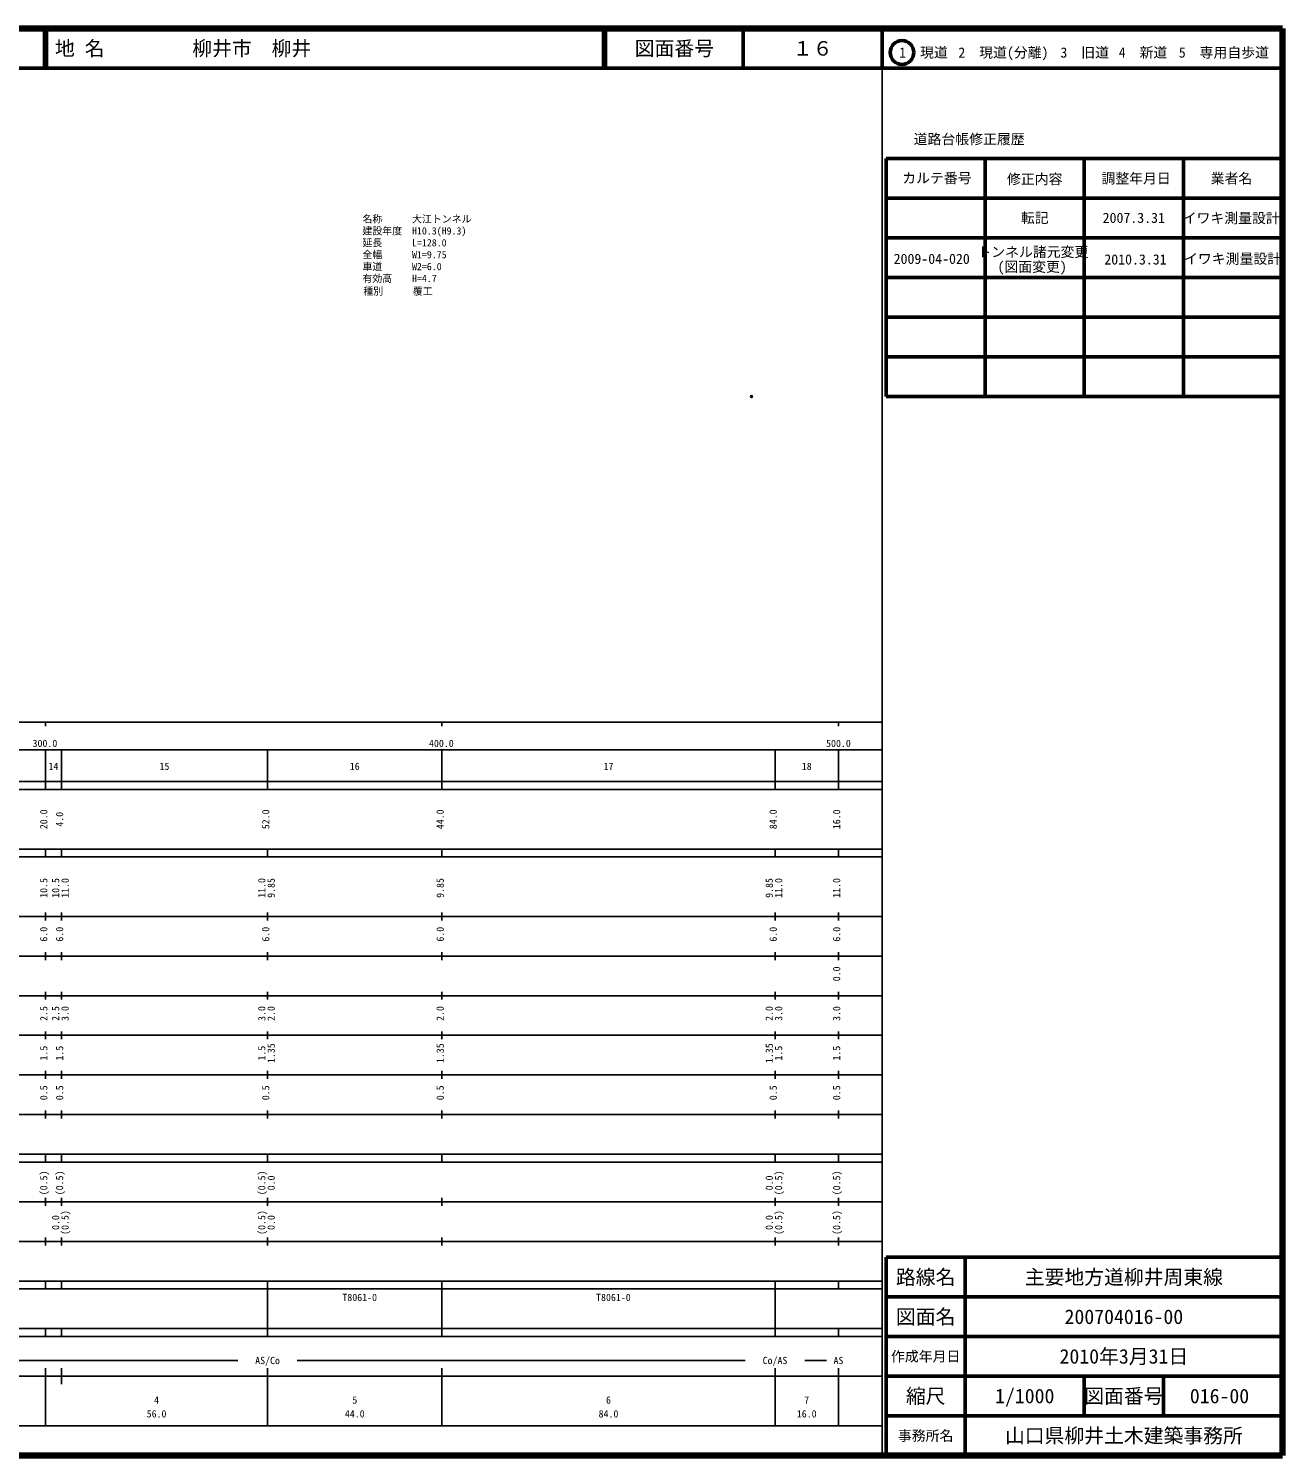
# Model space of a CAD drawing. Units: millimetres on the paper. Extents: x 40 to 680, y 20 to 380.
# Drawn here: x 363.7 to 680, y 20 to 380 of the extents above; entities that cross this region are included whole.
import ezdxf
from ezdxf.enums import TextEntityAlignment as Align

# ---------------------------------------------------------------- set-up
doc = ezdxf.new("R2010")
doc.units = ezdxf.units.MM
doc.header["$PDMODE"] = 32
doc.header["$PDSIZE"] = 0.5
for name, color, linetype in [('M-OTRS', 6, 'Continuous'), ('M-STR-HTXT', 7, 'Continuous'), ('M-TTL-TXT', 7, 'Continuous')]:
    doc.layers.add(name, color=color, linetype=linetype)
for name, color, linetype, lineweight in [('M-TTL', 2, 'Continuous', 140), ('M-TTL-BAND', 7, 'Continuous', 25), ('M-TTL-FRAM', 2, 'Continuous', 50), ('M-TTL-LINE', 7, 'Continuous', 50)]:
    doc.layers.add(name, color=color, linetype=linetype, lineweight=lineweight)
doc.styles.add('ＭＳ ゴシック', font='')
doc.styles.get('ＭＳ ゴシック').set_extended_font_data('MS Gothic')

msp = doc.modelspace()

# ---------------------------------------------------------------- linework, layer by layer
at = {"layer": 'M-OTRS'}
msp.add_point((546.065, 287.142), dxfattribs=at)
at = {"layer": 'M-TTL'}
for p, q in [((680, 380), (40, 380)), ((680, 20), (680, 380)), ((40, 20), (680, 20))]:
    msp.add_line(p, q, dxfattribs=at)
at = {"layer": 'M-TTL-BAND'}
for p, q in [((579, 20), (579, 370)), ((40, 205), (579, 205)), ((368, 205), (368, 204)), ((468, 205), (468, 204)), ((568, 205), (568, 204)), ((68, 198), (579, 198)), ((368, 188), (368, 198)), ((372, 188), (372, 198)), ((424, 188), (424, 198)), ((468, 188), (468, 198)), ((552, 188), (552, 198)), ((568, 188), (568, 198)), ((40, 190), (579, 190)), ((40, 188), (579, 188)), ((40, 173), (579, 173)), ((368, 171), (368, 173)), ((372, 171), (372, 173)), ((424, 171), (424, 173)), ((468, 171), (468, 173)), ((552, 171), (552, 173)), ((568, 171), (568, 173)), ((40, 171), (579, 171)), ((40, 156), (579, 156)), ((368, 155), (368, 157)), ((372, 155), (372, 157)), ((424, 155), (424, 157)), ((468, 155), (468, 157)), ((552, 155), (552, 157)), ((568, 155), (568, 157)), ((46, 146), (579, 146)), ((368, 145), (368, 147)), ((372, 145), (372, 147)), ((424, 145), (424, 147)), ((468, 145), (468, 147)), ((552, 145), (552, 147)), ((568, 145), (568, 147)), ((368, 135), (368, 137)), ((372, 135), (372, 137)), ((424, 135), (424, 137)), ((468, 135), (468, 137)), ((552, 135), (552, 137)), ((568, 135), (568, 137)), ((52, 136), (579, 136)), ((46, 126), (579, 126)), ((368, 125), (368, 127)), ((372, 125), (372, 127)), ((424, 125), (424, 127)), ((468, 125), (468, 127)), ((552, 125), (552, 127)), ((568, 125), (568, 127)), ((52, 116), (579, 116)), ((368, 115), (368, 117)), ((372, 115), (372, 117)), ((424, 115), (424, 117)), ((468, 115), (468, 117)), ((552, 115), (552, 117)), ((568, 115), (568, 117)), ((46, 106), (579, 106)), ((368, 105), (368, 107)), ((372, 105), (372, 107)), ((424, 105), (424, 107)), ((468, 105), (468, 107)), ((552, 105), (552, 107)), ((568, 105), (568, 107)), ((40, 96), (579, 96)), ((40, 94), (579, 94)), ((368, 94), (368, 96)), ((372, 94), (372, 96)), ((424, 94), (424, 96)), ((468, 94), (468, 96)), ((552, 94), (552, 96)), ((568, 94), (568, 96)), ((49, 84), (579, 84)), ((368, 83), (368, 85)), ((372, 83), (372, 85)), ((424, 83), (424, 85)), ((468, 83), (468, 85)), ((552, 83), (552, 85)), ((568, 83), (568, 85)), ((40, 74), (579, 74)), ((368, 73), (368, 75)), ((372, 73), (372, 75)), ((424, 73), (424, 75)), ((468, 73), (468, 75)), ((552, 73), (552, 75)), ((568, 73), (568, 75)), ((40, 64), (579, 64)), ((40, 62), (579, 62)), ((368, 62), (368, 64)), ((372, 62), (372, 64)), ((424, 62), (424, 64)), ((424, 52), (424, 62)), ((468, 62), (468, 64)), ((468, 52), (468, 62)), ((468, 52), (468, 62)), ((552, 62), (552, 64)), ((552, 52), (552, 62)), ((568, 62), (568, 64)), ((40, 52), (579, 52)), ((368, 50), (368, 52)), ((372, 50), (372, 52)), ((424, 50), (424, 52)), ((468, 50), (468, 52)), ((552, 50), (552, 52)), ((568, 50), (568, 52)), ((40, 50), (579, 50)), ((71, 44), (416.5, 44)), ((431.5, 44), (544.5, 44)), ((559.5, 44), (565, 44)), ((40, 40), (579, 40)), ((368, 27.5), (368, 42)), ((372, 38), (372, 42)), ((424, 27.5), (424, 42)), ((468, 27.5), (468, 42)), ((552, 27.5), (552, 42)), ((568, 27.5), (568, 42)), ((68, 27.5), (579, 27.5))]:
    msp.add_line(p, q, dxfattribs=at)
at = {"layer": 'M-TTL-FRAM'}
for p, q in [((580, 347.197), (580, 287.197)), ((580, 347.197), (680, 347.197)), ((580, 287.197), (680, 287.197)), ((680, 70), (580, 70)), ((580, 70), (580, 20))]:
    msp.add_line(p, q, dxfattribs=at)
at = {"layer": 'M-TTL-LINE'}
for p, q in [((367.75, 380), (367.75, 370)), ((368.25, 380), (368.25, 370)), ((508.747, 380), (508.747, 370)), ((509.247, 380), (509.247, 370)), ((543.997, 380), (543.997, 370)), ((579, 380), (579, 370)), ((40, 370), (680, 370)), ((605, 347.197), (605, 287.197)), ((630, 347.197), (630, 287.197)), ((655, 347.197), (655, 287.197)), ((580, 337.197), (680, 337.197)), ((580, 327.197), (680, 327.197)), ((580, 317.197), (680, 317.197)), ((580, 307.197), (680, 307.197)), ((580, 297.197), (680, 297.197)), ((600, 70), (600, 20)), ((680, 60), (580, 60)), ((680, 50), (580, 50)), ((680, 40), (580, 40)), ((630, 40), (630, 30)), ((650, 40), (650, 30)), ((680, 30), (580, 30))]:
    msp.add_line(p, q, dxfattribs=at)
msp.add_circle((584.031, 373.958), 3, dxfattribs=at)

# ---------------------------------------------------------------- texts
at = {"layer": 'M-STR-HTXT', "style": 'ＭＳ ゴシック'}
for s, p in [('名称\u3000\u3000\u3000大江トンネル', (447.936, 330.488)), ('建設年度\u3000H10.3(H9.3)', (447.936, 327.488)), ('延長\u3000\u3000\u3000L=128.0', (447.936, 324.488)), ('全幅\u3000\u3000\u3000W1=9.75', (447.936, 321.488)), ('車道\u3000\u3000\u3000W2=6.0', (447.936, 318.488)), ('有効高\u3000\u3000H=4.7', (447.936, 315.488)), ('種別\u3000\u3000\u3000覆工', (448.152, 312.28))]:
    msp.add_text(s, height=1.833, dxfattribs=at).set_placement(p, align=Align.BOTTOM_LEFT)
at = {"layer": 'M-TTL-BAND', "style": 'ＭＳ ゴシック'}
for s, p in [('300.0', (367.844, 198.195)), ('400.0', (467.844, 198.195)), ('500.0', (568, 198.195)), ('500.0', (568, 198.195)), ('14', (370, 192.405)), ('15', (398, 192.405)), ('16', (446, 192.405)), ('17', (510, 192.405)), ('18', (560, 192.405)), ('AS/Co', (424, 42.5)), ('Co/AS', (552, 42.5)), ('AS', (568, 42.5)), ('4', (396, 32.523)), ('5', (446, 32.523)), ('6', (510, 32.523)), ('7', (560, 32.523)), ('56.0', (396, 29.033)), ('44.0', (446, 29.033)), ('84.0', (510, 29.033)), ('16.0', (560, 29.033))]:
    msp.add_text(s, height=1.833, dxfattribs=at).set_placement(p, align=Align.BOTTOM_CENTER)
for s, p in [('20.0', (369, 180.5)), ('4.0', (373, 180.5)), ('52.0', (425, 180.5)), ('44.0', (469, 180.5)), ('84.0', (553, 180.5)), ('16.0', (569, 180.5)), ('10.5', (369, 163.174)), ('10.5', (372, 163.174)), ('11.0', (374.37, 163.174)), ('11.0', (424, 163.174)), ('9.85', (426.37, 163.174)), ('9.85', (469, 163.174)), ('9.85', (552, 163.174)), ('11.0', (554.37, 163.174)), ('11.0', (569, 163.174)), ('6.0', (369, 151.5)), ('6.0', (373, 151.5)), ('6.0', (425, 151.5)), ('6.0', (469, 151.5)), ('6.0', (553, 151.5)), ('6.0', (569, 151.5)), ('0.0', (569, 141.5)), ('2.5', (369, 131.5)), ('2.5', (372, 131.5)), ('3.0', (374.37, 131.5)), ('3.0', (424, 131.5)), ('2.0', (426.37, 131.5)), ('2.0', (469, 131.5)), ('2.0', (552, 131.5)), ('3.0', (554.37, 131.5)), ('3.0', (569, 131.5)), ('1.5', (369, 121.5)), ('1.5', (373, 121.5)), ('1.5', (424, 121.5)), ('1.35', (426.37, 121.5)), ('1.35', (469, 121.5)), ('1.35', (552, 121.5)), ('1.5', (554.37, 121.5)), ('1.5', (569, 121.5)), ('0.5', (369, 111.5)), ('0.5', (373, 111.5)), ('0.5', (425, 111.5)), ('0.5', (469, 111.5)), ('0.5', (553, 111.5)), ('0.5', (569, 111.5)), ('(0.5)', (369, 88.764)), ('(0.5)', (373, 88.764)), ('(0.5)', (424, 88.764)), ('0.0', (426.37, 88.764)), ('0.0', (552, 88.764)), ('(0.5)', (554.37, 88.764)), ('(0.5)', (569, 88.764)), ('0.0', (372, 78.764)), ('(0.5)', (374.37, 78.764)), ('(0.5)', (424, 78.764)), ('0.0', (426.37, 78.764)), ('0.0', (552, 78.764)), ('(0.5)', (554.37, 78.764)), ('(0.5)', (569, 78.764))]:
    msp.add_text(s, height=1.833, rotation=90, dxfattribs=at).set_placement(p, align=Align.BOTTOM_CENTER)
for p in [(442.875, 58.405), (506.875, 58.405)]:
    msp.add_text('T8061-0', height=1.833, dxfattribs=at).set_placement(p, align=Align.BOTTOM_LEFT)
at = {"layer": 'M-TTL-TXT', "style": 'ＭＳ ゴシック'}
for s, p in [('地 名', (370.38, 375)), ('柳井市\u3000柳井', (405.024, 375))]:
    msp.add_text(s, height=3.666, dxfattribs=at).set_placement(p, align=Align.MIDDLE_LEFT)
for s, height, p in [('図面番号', 3.666, (526.622, 375)), ('１６', 3.666, (561.497, 375)), ('1\u3000現道', 2.566, (589.448, 373.958)), ('2\u3000現道(分離)', 2.566, (609.619, 373.958)), ('3\u3000旧道', 2.566, (630.121, 373.958)), ('4\u3000新道', 2.566, (644.824, 373.958)), ('5\u3000専用自歩道', 2.566, (665.228, 373.958)), ('道路台帳修正履歴', 2.566, (600.968, 352.113)), ('カルテ番号', 2.566, (592.839, 342.277)), ('修正内容', 2.566, (617.509, 342.023)), ('調整年月日', 2.566, (643.089, 342.197)), ('業者名', 2.566, (667.134, 342.197)), ('転記', 2.566, (617.5, 332.245)), ('2007.3.31', 2.566, (642.5, 332.245)), ('イワキ測量設計', 2.566, (667.077, 332.189)), ('トンネル諸元変更', 2.566, (617.041, 323.657)), ('2009-04-020', 2.566, (591.529, 321.901)), ('(図面変更)', 2.566, (616.867, 319.904)), ('2010.3.31', 2.566, (642.925, 321.749)), ('イワキ測量設計', 2.566, (667.42, 321.923)), ('路線名', 3.666, (590, 65)), ('路線名', 3.666, (590, 65)), ('主要地方道柳井周東線', 3.666, (640, 65)), ('図面名', 3.666, (590, 55)), ('図面名', 3.666, (590, 55)), ('200704016-00', 3.666, (640, 55)), ('2010年3月31日', 3.666, (640, 45)), ('作成年月日', 2.566, (590, 45)), ('作成年月日', 2.566, (590, 45)), ('縮尺', 3.666, (590, 35)), ('縮尺', 3.666, (590, 35)), ('1/1000', 3.666, (615, 35)), ('図面番号', 3.666, (640, 35)), ('図面番号', 3.666, (640, 35)), ('016-00', 3.666, (664.125, 35)), ('事務所名', 2.566, (590, 25)), ('事務所名', 2.566, (590, 25)), ('山口県柳井土木建築事務所', 3.666, (640, 25))]:
    msp.add_text(s, height=height, dxfattribs=at).set_placement(p, align=Align.MIDDLE_CENTER)

doc.saveas('drawing.dxf')
